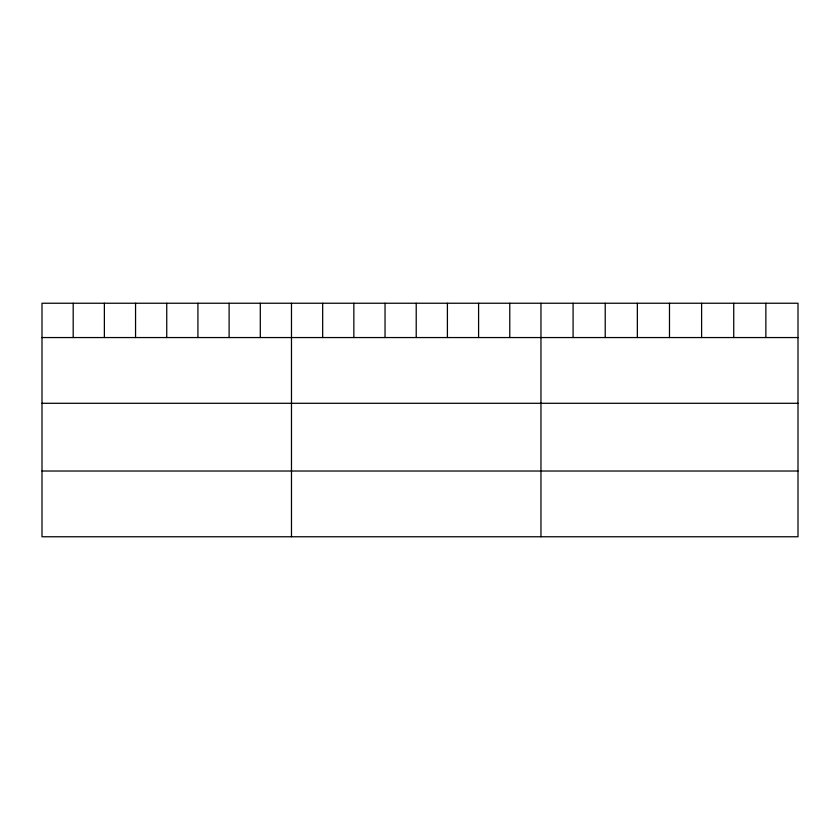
<?xml version="1.0" encoding="UTF-8"?>
<svg xmlns="http://www.w3.org/2000/svg" width="840" height="840" viewBox="0 0 840 840"><rect width="100%" height="100%" fill="white"/><g stroke="black" fill="none" stroke-linecap="round" stroke-linejoin="round"><path stroke-width="1.26" d="M798 337.554L798 536.76L42 536.76L42 303.24L798 303.24L798 337.554L42 337.554M42 403.294L798 403.294M42 471.019L798 471.019M765.87 303.24L765.87 337.554M733.74 303.24L733.74 337.554M701.61 303.24L701.61 337.554M669.48 303.24L669.48 337.554M637.35 303.24L637.35 337.554M605.22 303.24L605.22 337.554M573.09 303.24L573.09 337.554M540.96 303.24L540.96 536.76M509.775 303.24L509.775 337.554M478.59 303.24L478.59 337.554M447.405 303.24L447.405 337.554M416.22 303.24L416.22 337.554M385.035 303.24L385.035 337.554M353.85 303.24L353.85 337.554M322.665 303.24L322.665 337.554M291.48 303.24L291.48 536.76M260.295 303.24L260.295 337.554M229.11 303.24L229.11 337.554M197.925 303.24L197.925 337.554M166.74 303.24L166.74 337.554M135.555 303.24L135.555 337.554M104.37 303.24L104.37 337.554M73.185 303.24L73.185 337.554"/></g></svg>
